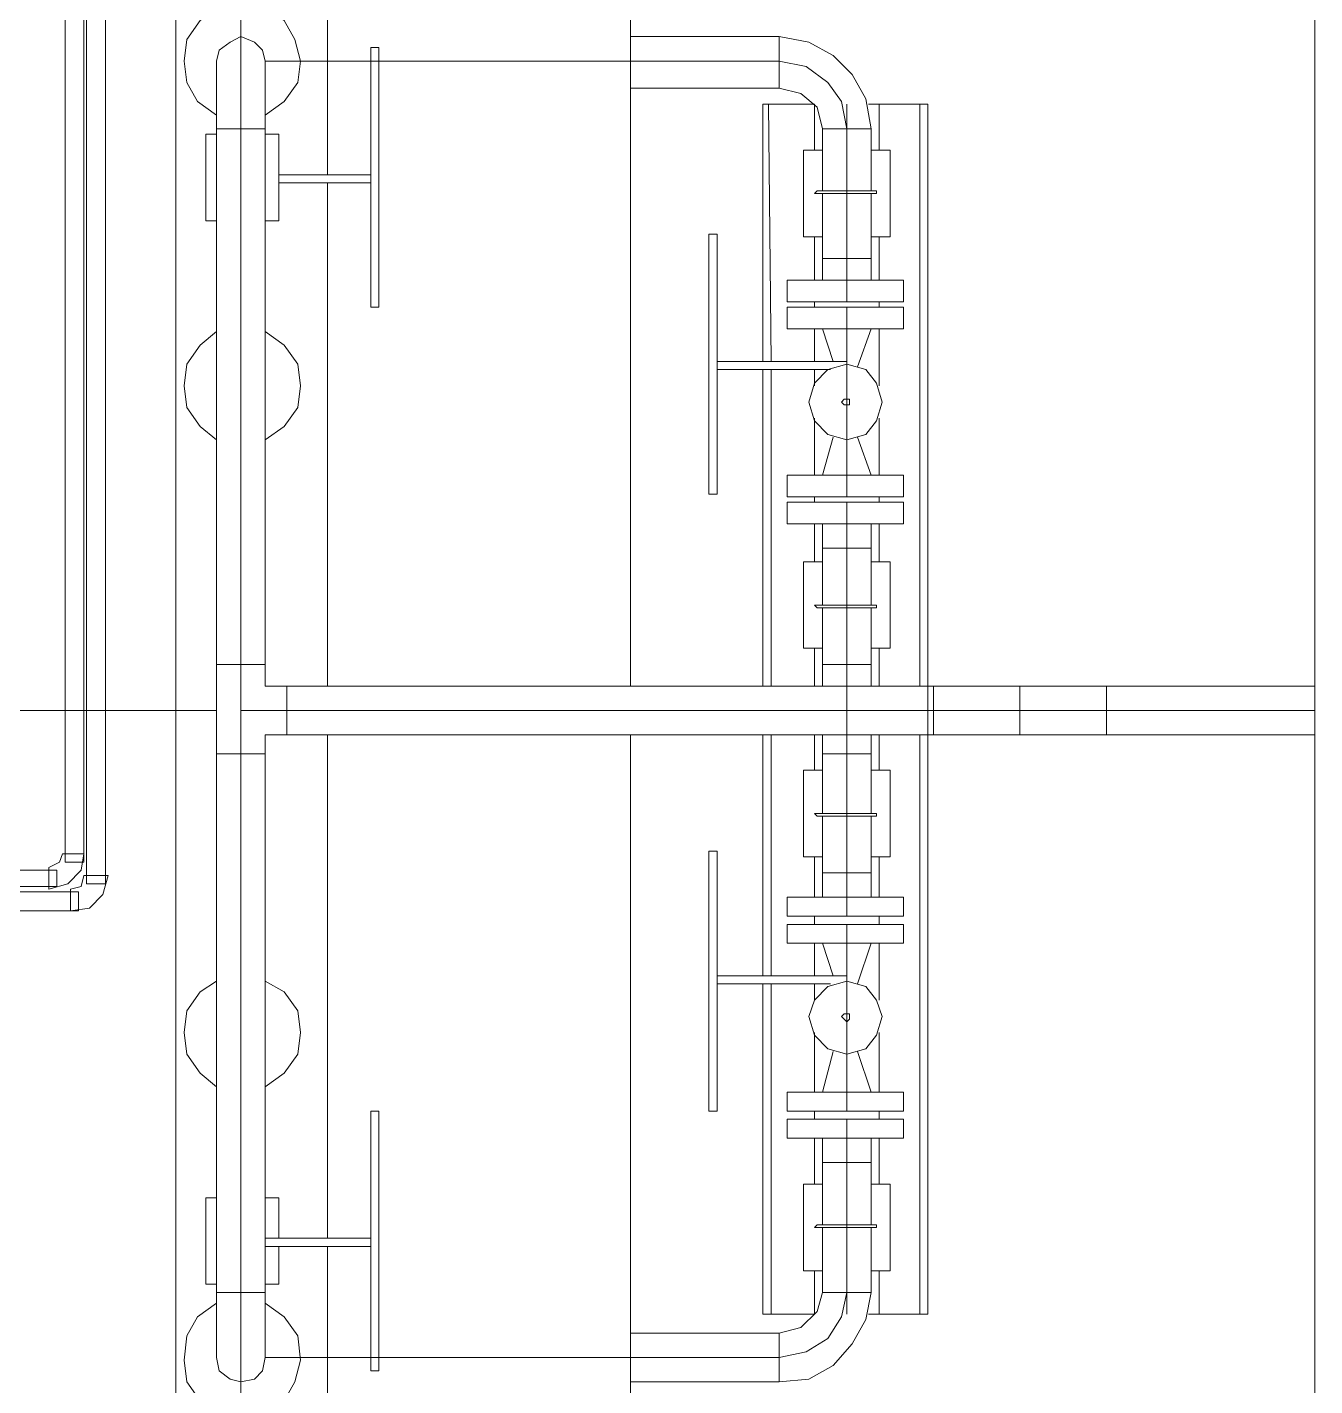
# Model space of a CAD drawing. Header units: inches. Extents: x -1128 to 651, y 96 to 845.
# Drawn here: x 133.98 to 155.55, y 783.93 to 806.67 of the extents above; entities that cross this region are included whole.
import ezdxf

# ---------------------------------------------------------------- set-up
doc = ezdxf.new("R2010")
doc.units = ezdxf.units.IN
doc.header["$MEASUREMENT"] = 0
doc.layers.add('Layer 1', color=7, linetype='Continuous')

msp = doc.modelspace()

# ---------------------------------------------------------------- linework, layer by layer
at = {"layer": 'Layer 1', "color": 0, "lineweight": 5}
for points in [[(75.43, 657.433), (155.545, 657.433), (155.545, 825.231), (75.43, 825.231), (75.43, 657.433)], [(144.081, 818.389), (144.081, 795.641)], [(144.081, 795.641), (144.081, 818.389)], [(139.005, 816.939), (139.005, 804.205)], [(139.005, 816.939), (139.005, 804.205)], [(134.61, 813.54), (134.61, 792.696)], [(134.972, 813.178), (134.972, 792.333)], [(135.29, 813.178), (135.29, 792.333)], [(137.963, 805.202), (138.28, 805.429), (138.507, 805.746), (138.552, 806.108), (138.462, 806.471), (138.28, 806.788), (137.963, 807.015), (137.555, 807.06), (137.193, 807.015), (136.876, 806.788), (136.649, 806.471), (136.604, 806.108), (136.649, 805.746), (136.83, 805.429), (137.148, 805.202)], [(137.555, 806.833), (137.555, 806.108)], [(137.963, 806.108), (137.918, 806.29), (137.782, 806.426), (137.555, 806.516), (137.374, 806.426), (137.193, 806.29), (137.148, 806.108)], [(137.963, 806.108), (137.918, 806.29), (137.782, 806.426), (137.555, 806.516), (137.374, 806.426), (137.193, 806.29), (137.148, 806.108), (137.148, 804.975)], [(146.573, 805.655), (146.573, 806.516), (144.081, 806.516)], [(146.573, 805.655), (146.573, 806.516)], [(148.114, 804.975), (148.023, 805.474), (147.796, 805.882), (147.479, 806.199), (147.071, 806.426), (146.573, 806.516)], [(139.866, 806.335), (139.73, 806.335)], [(139.73, 806.335), (139.73, 801.985)], [(139.866, 806.335), (139.866, 801.985)], [(137.555, 804.975), (137.555, 806.108)], [(137.963, 806.108), (137.963, 804.975)], [(137.963, 806.108), (138.326, 806.108)], [(146.573, 806.108), (138.326, 806.108)], [(146.573, 806.108), (146.573, 806.154)], [(146.573, 806.108), (146.573, 806.154)], [(147.706, 804.975), (147.615, 805.429), (147.389, 805.746), (147.026, 806.018), (146.573, 806.108)], [(144.081, 805.655), (146.573, 805.655)], [(147.298, 804.975), (147.207, 805.338), (146.935, 805.565), (146.573, 805.655)], [(146.301, 805.383), (146.301, 801.079)], [(146.301, 805.383), (146.392, 805.383)], [(146.392, 805.383), (147.162, 805.383)], [(146.392, 805.383), (146.437, 801.079)], [(147.162, 804.613), (147.162, 805.383)], [(147.706, 804.975), (147.706, 805.383)], [(148.068, 805.383), (148.929, 805.383)], [(148.068, 805.383), (148.249, 805.383)], [(148.249, 804.613), (148.249, 805.383)], [(148.929, 805.383), (148.929, 795.641)], [(148.929, 805.383), (149.065, 805.383)], [(149.065, 795.641), (149.065, 805.383)], [(136.966, 803.435), (136.966, 804.885)], [(137.148, 804.885), (136.966, 804.885)], [(137.148, 804.975), (137.963, 804.975)], [(137.148, 804.975), (137.963, 804.975), (137.963, 796.003)], [(137.148, 804.975), (137.148, 796.003)], [(137.555, 796.003), (137.555, 804.975)], [(138.19, 804.885), (137.963, 804.885)], [(138.19, 803.435), (138.19, 804.885)], [(147.298, 804.975), (148.114, 804.975)], [(147.298, 803.933), (147.298, 804.975)], [(147.298, 804.975), (148.114, 804.975)], [(147.706, 804.975), (147.706, 805.021)], [(147.706, 804.975), (147.706, 802.8)], [(148.114, 803.933), (148.114, 804.975)], [(147.298, 804.613), (146.981, 804.613), (146.981, 803.163)], [(148.431, 803.163), (148.431, 804.613), (148.114, 804.613)], [(139.73, 804.205), (138.19, 804.205)], [(139.73, 804.069), (138.19, 804.069)], [(139.005, 804.069), (139.005, 795.641)], [(139.005, 804.069), (139.005, 795.641)], [(147.207, 803.933), (147.162, 803.888), (147.207, 803.888)], [(148.159, 803.888), (148.204, 803.888), (148.204, 803.933), (147.207, 803.933)], [(148.159, 803.888), (147.207, 803.888)], [(147.298, 802.8), (147.298, 803.888)], [(148.114, 802.8), (148.114, 803.888)], [(137.148, 803.435), (136.966, 803.435)], [(138.19, 803.435), (137.963, 803.435)], [(145.395, 803.208), (145.395, 798.858)], [(145.395, 803.208), (145.531, 803.208)], [(145.531, 803.208), (145.531, 798.858)], [(147.298, 803.163), (146.981, 803.163)], [(147.162, 802.438), (147.162, 803.163)], [(148.431, 803.163), (148.114, 803.163)], [(148.249, 802.438), (148.249, 803.163)], [(148.114, 802.8), (147.298, 802.8)], [(147.298, 802.8), (147.298, 802.438)], [(147.298, 802.8), (148.114, 802.8)], [(147.706, 802.8), (147.706, 802.075), (148.657, 802.075)], [(148.114, 802.8), (148.114, 802.438)], [(148.657, 802.438), (146.709, 802.438)], [(146.709, 802.438), (146.709, 802.075)], [(148.657, 802.438), (148.657, 802.075)], [(139.866, 801.985), (139.73, 801.985)], [(146.709, 802.075), (147.706, 802.075)], [(146.709, 801.985), (148.657, 801.985)], [(146.709, 801.622), (146.709, 801.985)], [(147.162, 801.985), (147.162, 802.075)], [(147.706, 801.985), (147.706, 798.813)], [(148.249, 801.985), (148.249, 802.075)], [(148.657, 801.622), (148.657, 801.985)], [(137.148, 801.577), (136.876, 801.35), (136.649, 801.033), (136.604, 800.671), (136.649, 800.308), (136.876, 799.991), (137.148, 799.764)], [(138.552, 800.671), (138.507, 801.033), (138.28, 801.35), (137.963, 801.577)], [(146.709, 801.622), (148.657, 801.622)], [(147.162, 801.079), (147.162, 801.622)], [(148.114, 801.622), (147.298, 801.622)], [(147.479, 801.079), (147.298, 801.622)], [(147.887, 800.988), (148.114, 801.622)], [(148.249, 800.671), (148.249, 801.622)], [(145.531, 801.079), (147.706, 801.079)], [(148.295, 800.399), (148.204, 800.716), (148.023, 800.943), (147.706, 801.033), (147.389, 800.943), (147.162, 800.716), (147.071, 800.399), (147.162, 800.082), (147.389, 799.855), (147.706, 799.764), (148.023, 799.855), (148.204, 800.082), (148.295, 800.399)], [(147.706, 801.079), (147.706, 801.033)], [(145.531, 800.943), (147.434, 800.943)], [(146.301, 800.943), (146.301, 795.641)], [(146.437, 800.943), (146.437, 795.641)], [(147.162, 800.671), (147.162, 800.943)], [(137.963, 799.764), (138.28, 799.991), (138.507, 800.308), (138.552, 800.671)], [(147.751, 800.399), (147.751, 800.444), (147.706, 800.444), (147.66, 800.444), (147.615, 800.399), (147.66, 800.354), (147.751, 800.354), (147.751, 800.399)], [(147.162, 799.175), (147.162, 800.127)], [(148.249, 799.175), (148.249, 800.127)], [(147.479, 799.81), (147.298, 799.175)], [(147.887, 799.81), (148.114, 799.175)], [(148.657, 799.175), (146.709, 799.175)], [(146.709, 799.175), (146.709, 798.813)], [(148.114, 799.175), (147.298, 799.175)], [(148.657, 799.175), (148.657, 798.813)], [(145.395, 798.858), (145.531, 798.858)], [(148.657, 798.813), (146.709, 798.813)], [(147.706, 797.952), (147.706, 798.722), (146.709, 798.722)], [(146.709, 798.36), (146.709, 798.722)], [(147.162, 798.722), (147.162, 798.813)], [(148.657, 798.722), (147.706, 798.722)], [(148.249, 798.722), (148.249, 798.813)], [(148.657, 798.36), (148.657, 798.722)], [(146.709, 798.36), (148.657, 798.36)], [(147.162, 797.725), (147.162, 798.36)], [(147.298, 797.952), (147.298, 798.36)], [(148.114, 797.952), (148.114, 798.36)], [(148.249, 797.725), (148.249, 798.36)], [(147.298, 797.952), (148.114, 797.952)], [(147.298, 797), (147.298, 797.952)], [(147.298, 797.952), (148.114, 797.952)], [(147.706, 797.952), (147.706, 796.003)], [(148.114, 797), (148.114, 797.952)], [(147.298, 797.725), (146.981, 797.725)], [(146.981, 797.725), (146.981, 796.275)], [(148.431, 797.725), (148.114, 797.725)], [(148.431, 797.725), (148.431, 796.275)], [(147.207, 797), (147.162, 797), (147.207, 796.955)], [(148.159, 796.955), (148.204, 796.955), (148.204, 797), (147.207, 797)], [(148.159, 796.955), (147.207, 796.955)], [(148.114, 796.003), (147.298, 796.003), (147.298, 796.955)], [(148.114, 796.003), (148.114, 796.955)], [(147.298, 796.275), (146.981, 796.275)], [(147.162, 795.641), (147.162, 796.275)], [(148.431, 796.275), (148.114, 796.275)], [(148.249, 795.641), (148.249, 796.275)], [(137.148, 796.003), (137.963, 796.003)], [(137.148, 796.003), (137.148, 794.508)], [(137.963, 796.003), (137.148, 796.003)], [(137.555, 796.003), (137.555, 796.049)], [(137.555, 796.003), (137.555, 796.049)], [(137.555, 796.003), (137.555, 794.508)], [(137.963, 796.003), (137.963, 795.641)], [(148.114, 796.003), (147.298, 796.003)], [(147.298, 795.641), (147.298, 796.003)], [(147.706, 796.003), (147.706, 796.049)], [(147.706, 796.003), (147.706, 794.508)], [(148.114, 795.641), (148.114, 796.003)], [(137.963, 795.641), (138.326, 795.641)], [(138.326, 794.825), (138.326, 795.641), (155.545, 795.641)], [(138.326, 795.641), (138.326, 794.825)], [(149.065, 795.641), (149.065, 794.825)], [(149.156, 795.641), (149.156, 794.825)], [(150.606, 795.641), (150.606, 794.825)], [(152.056, 795.641), (152.056, 794.825)], [(138.326, 795.233), (138.326, 795.278)], [(137.148, 795.233), (136.468, 795.233)], [(136.468, 795.233), (137.148, 795.233)], [(136.468, 795.233), (137.148, 795.233)], [(136.468, 795.233), (137.148, 795.233)], [(138.326, 795.233), (137.555, 795.233)], [(155.545, 795.233), (138.326, 795.233)], [(137.963, 794.825), (138.326, 794.825)], [(137.963, 794.825), (137.963, 794.508)], [(138.326, 794.825), (155.545, 794.825)], [(139.005, 794.825), (139.005, 786.397)], [(139.005, 794.825), (139.005, 786.397)], [(144.081, 794.825), (144.081, 745.07)], [(144.081, 745.07), (144.081, 794.825)], [(146.301, 794.825), (146.301, 790.792)], [(146.437, 794.825), (146.437, 790.792)], [(147.162, 794.236), (147.162, 794.825)], [(148.114, 794.508), (147.298, 794.508), (147.298, 794.825)], [(148.114, 794.508), (148.114, 794.825)], [(148.249, 794.236), (148.249, 794.825)], [(148.929, 794.825), (148.929, 785.128)], [(149.065, 785.128), (149.065, 794.825)], [(137.148, 794.508), (137.963, 794.508)], [(137.963, 794.508), (137.148, 794.508)], [(137.148, 785.491), (137.963, 785.491), (137.963, 794.508)], [(137.148, 794.508), (137.148, 785.491)], [(137.555, 785.491), (137.555, 794.508)], [(147.298, 794.508), (148.114, 794.508), (148.114, 793.511)], [(147.298, 794.508), (147.298, 793.511)], [(147.706, 794.508), (147.706, 794.553)], [(147.706, 792.514), (147.706, 794.508)], [(147.298, 794.236), (146.981, 794.236), (146.981, 792.786)], [(148.431, 794.236), (148.431, 792.786), (148.114, 792.786)], [(148.431, 794.236), (148.114, 794.236)], [(147.207, 793.511), (147.162, 793.511), (147.207, 793.466)], [(148.159, 793.466), (148.204, 793.466), (148.204, 793.511), (147.207, 793.511)], [(148.159, 793.466), (147.207, 793.466)], [(147.298, 793.466), (147.298, 792.514)], [(148.114, 793.466), (148.114, 792.514)], [(134.338, 792.242), (134.655, 792.333), (134.882, 792.559), (134.927, 792.832)], [(134.338, 792.605), (134.519, 792.696), (134.565, 792.832)], [(145.395, 792.877), (145.395, 788.527)], [(145.395, 792.877), (145.531, 792.877)], [(145.531, 792.877), (145.531, 788.527)], [(147.298, 792.786), (146.981, 792.786)], [(147.162, 792.106), (147.162, 792.786)], [(148.249, 792.106), (148.249, 792.786)], [(104.068, 792.559), (134.474, 792.559)], [(134.746, 792.696), (134.927, 792.696), (134.61, 792.696), (134.746, 792.696)], [(134.701, 791.88), (135.018, 791.925), (135.244, 792.152), (135.335, 792.469)], [(134.701, 792.242), (134.882, 792.288), (134.927, 792.469)], [(135.108, 792.333), (135.29, 792.333), (134.972, 792.333), (135.108, 792.333)], [(148.114, 792.514), (147.298, 792.514)], [(148.114, 792.514), (147.298, 792.514)], [(147.298, 792.514), (147.298, 792.106)], [(147.706, 792.514), (147.706, 791.789), (148.657, 791.789)], [(148.114, 792.514), (148.114, 792.106)], [(104.068, 792.288), (134.474, 792.288)], [(148.657, 792.106), (146.709, 792.106)], [(146.709, 792.106), (146.709, 791.789)], [(148.657, 792.106), (148.657, 791.789)], [(125.728, 791.88), (134.836, 791.88)], [(146.709, 791.789), (147.706, 791.789)], [(146.709, 791.653), (148.657, 791.653)], [(146.709, 791.336), (146.709, 791.653)], [(147.162, 791.653), (147.162, 791.789)], [(147.706, 788.527), (147.706, 791.653)], [(148.249, 791.653), (148.249, 791.789)], [(148.657, 791.336), (148.657, 791.653)], [(146.709, 791.336), (148.657, 791.336)], [(147.162, 790.792), (147.162, 791.336)], [(147.298, 791.336), (148.114, 791.336)], [(147.479, 790.792), (147.298, 791.336)], [(147.887, 790.656), (148.114, 791.336)], [(148.249, 790.384), (148.249, 791.336)], [(145.531, 790.792), (147.706, 790.792)], [(147.706, 790.792), (147.706, 790.702)], [(137.148, 790.702), (136.876, 790.521), (136.649, 790.203), (136.604, 789.841), (136.649, 789.478), (136.876, 789.161), (137.148, 788.934)], [(138.552, 789.841), (138.507, 790.203), (138.28, 790.521), (137.963, 790.702)], [(145.531, 790.656), (147.434, 790.656)], [(146.301, 790.656), (146.301, 785.128)], [(146.437, 790.656), (146.437, 785.128)], [(148.295, 790.113), (148.204, 790.384), (148.023, 790.611), (147.706, 790.702), (147.389, 790.611), (147.162, 790.384), (147.071, 790.113), (147.162, 789.796), (147.389, 789.569), (147.706, 789.478), (148.023, 789.569), (148.204, 789.796), (148.295, 790.113)], [(147.162, 790.384), (147.162, 790.656)], [(147.751, 790.113), (147.751, 790.158), (147.706, 790.158), (147.66, 790.158), (147.615, 790.113), (147.66, 790.067), (147.706, 790.022), (147.751, 790.067), (147.751, 790.113)], [(137.963, 788.934), (138.28, 789.161), (138.507, 789.478), (138.552, 789.841)], [(147.162, 788.844), (147.162, 789.841)], [(148.249, 788.844), (148.249, 789.841)], [(147.479, 789.523), (147.298, 788.844)], [(147.887, 789.523), (148.114, 788.844)], [(148.657, 788.844), (146.709, 788.844)], [(146.709, 788.844), (146.709, 788.527)], [(147.298, 788.844), (148.114, 788.844)], [(148.657, 788.844), (148.657, 788.527)], [(139.866, 788.527), (139.73, 788.527)], [(139.73, 788.527), (139.73, 784.176)], [(139.866, 788.527), (139.866, 784.176)], [(145.395, 788.527), (145.531, 788.527)], [(148.657, 788.527), (146.709, 788.527)], [(147.162, 788.391), (147.162, 788.527)], [(148.249, 788.391), (148.249, 788.527)], [(147.706, 787.666), (147.706, 788.391), (146.709, 788.391)], [(146.709, 788.073), (146.709, 788.391)], [(148.657, 788.391), (147.706, 788.391)], [(148.657, 788.073), (148.657, 788.391)], [(146.709, 788.073), (148.657, 788.073)], [(147.162, 787.303), (147.162, 788.073)], [(147.298, 787.666), (147.298, 788.073)], [(148.114, 787.666), (148.114, 788.073)], [(148.249, 787.303), (148.249, 788.073)], [(147.298, 787.666), (148.114, 787.666)], [(147.298, 787.666), (148.114, 787.666), (148.114, 786.623)], [(147.298, 787.666), (147.298, 786.623)], [(147.706, 785.491), (147.706, 787.666)], [(147.298, 787.303), (146.981, 787.303)], [(146.981, 787.303), (146.981, 785.853)], [(148.431, 787.303), (148.114, 787.303)], [(148.431, 787.303), (148.431, 785.853)], [(136.966, 787.077), (136.966, 785.627)], [(136.966, 787.077), (137.148, 787.077)], [(137.963, 787.077), (138.19, 787.077)], [(138.19, 787.077), (138.19, 786.397)], [(147.207, 786.623), (147.162, 786.578), (147.207, 786.578)], [(147.207, 786.623), (148.159, 786.623)], [(148.159, 786.578), (148.204, 786.578), (148.204, 786.623), (148.159, 786.623)], [(139.73, 786.397), (137.963, 786.397)], [(148.159, 786.578), (147.207, 786.578)], [(147.298, 786.578), (147.298, 785.491)], [(148.114, 786.578), (148.114, 785.491)], [(139.73, 786.261), (137.963, 786.261)], [(138.19, 786.261), (138.19, 785.627)], [(139.005, 786.261), (139.005, 773.573)], [(139.005, 786.261), (139.005, 773.573)], [(147.298, 785.853), (146.981, 785.853)], [(147.162, 785.128), (147.162, 785.853)], [(148.431, 785.853), (148.114, 785.853)], [(148.249, 785.128), (148.249, 785.853)], [(136.966, 785.627), (137.148, 785.627)], [(137.963, 785.491), (137.148, 785.491), (137.148, 784.403)], [(137.555, 785.491), (137.555, 784.403)], [(137.963, 785.627), (138.19, 785.627)], [(137.963, 785.491), (137.963, 784.403)], [(146.573, 784.403), (147.026, 784.494), (147.389, 784.72), (147.615, 785.083), (147.706, 785.491)], [(146.573, 784.811), (146.573, 783.995), (147.071, 784.041), (147.479, 784.267), (147.796, 784.629), (148.023, 785.037), (148.114, 785.491)], [(146.573, 784.811), (146.935, 784.902), (147.207, 785.173), (147.298, 785.491)], [(148.114, 785.491), (147.298, 785.491)], [(148.114, 785.491), (147.298, 785.491)], [(147.706, 785.491), (147.706, 785.536)], [(147.706, 785.128), (147.706, 785.491)], [(137.148, 785.309), (136.83, 785.083), (136.649, 784.766), (136.604, 784.358), (136.649, 783.995), (136.876, 783.678), (137.193, 783.497), (137.555, 783.406), (137.963, 783.497), (138.28, 783.678), (138.462, 783.995), (138.552, 784.358), (138.507, 784.766), (138.28, 785.083), (137.963, 785.309)], [(146.437, 785.128), (146.301, 785.128)], [(147.162, 785.128), (146.437, 785.128)], [(149.065, 785.128), (148.068, 785.128)], [(148.249, 785.128), (148.068, 785.128)], [(146.573, 783.995), (146.573, 784.811), (144.081, 784.811)], [(137.148, 784.403), (137.193, 784.176), (137.374, 784.041), (137.555, 783.995), (137.782, 784.041), (137.918, 784.176), (137.963, 784.403)], [(137.148, 784.403), (137.193, 784.176), (137.374, 784.041), (137.555, 783.995), (137.782, 784.041), (137.918, 784.176), (137.963, 784.403)], [(137.555, 783.633), (137.555, 784.403)], [(138.326, 784.403), (137.963, 784.403)], [(146.573, 784.403), (138.326, 784.403)], [(146.573, 784.403), (146.573, 784.448)], [(139.866, 784.176), (139.73, 784.176)], [(144.081, 783.995), (146.573, 783.995)]]:
    msp.add_lwpolyline(points, dxfattribs=at)
for points, knots in [([(136.468, 816.939), (136.468, 816.939), (136.468, 795.233), (136.468, 795.233), (136.468, 795.233), (136.468, 816.939), (136.468, 816.939)], [0, 0, 0, 0, 1, 1, 1, 2, 2, 2, 2]), ([(134.927, 813.54), (134.927, 813.54), (134.61, 813.54), (134.61, 813.54), (134.61, 813.54), (134.927, 813.54), (134.927, 813.54), (134.927, 813.54), (134.927, 792.696), (134.927, 792.696)], [0, 0, 0, 0, 1, 1, 1, 2, 2, 2, 3, 3, 3, 3]), ([(136.468, 795.233), (136.468, 795.233), (90.927, 795.233), (90.927, 795.233), (90.927, 795.233), (136.468, 795.233), (136.468, 795.233)], [0, 0, 0, 0, 1, 1, 1, 2, 2, 2, 2]), ([(90.927, 795.233), (90.927, 795.233), (136.468, 795.233), (136.468, 795.233), (136.468, 795.233), (90.927, 795.233), (90.927, 795.233)], [0, 0, 0, 0, 1, 1, 1, 2, 2, 2, 2]), ([(136.468, 795.233), (136.468, 795.233), (136.468, 773.573), (136.468, 773.573), (136.468, 773.573), (136.468, 795.233), (136.468, 795.233)], [0, 0, 0, 0, 1, 1, 1, 2, 2, 2, 2]), ([(134.565, 792.832), (134.565, 792.832), (134.927, 792.832), (134.927, 792.832), (134.927, 792.832), (134.565, 792.832), (134.565, 792.832)], [0, 0, 0, 0, 1, 1, 1, 2, 2, 2, 2]), ([(134.338, 792.605), (134.338, 792.605), (134.338, 792.242), (134.338, 792.242), (134.338, 792.242), (134.338, 792.605), (134.338, 792.605)], [0, 0, 0, 0, 1, 1, 1, 2, 2, 2, 2]), ([(134.474, 792.559), (134.474, 792.559), (134.474, 792.288), (134.474, 792.288), (134.474, 792.288), (134.474, 792.559), (134.474, 792.559)], [0, 0, 0, 0, 1, 1, 1, 2, 2, 2, 2]), ([(134.474, 792.559), (134.474, 792.559), (134.474, 792.288), (134.474, 792.288), (134.474, 792.288), (134.474, 792.559), (134.474, 792.559)], [0, 0, 0, 0, 1, 1, 1, 2, 2, 2, 2]), ([(134.927, 792.696), (134.927, 792.696), (134.61, 792.696), (134.61, 792.696), (134.61, 792.696), (134.927, 792.696), (134.927, 792.696)], [0, 0, 0, 0, 1, 1, 1, 2, 2, 2, 2]), ([(134.927, 792.469), (134.927, 792.469), (135.335, 792.469), (135.335, 792.469), (135.335, 792.469), (134.927, 792.469), (134.927, 792.469)], [0, 0, 0, 0, 1, 1, 1, 2, 2, 2, 2]), ([(135.29, 792.333), (135.29, 792.333), (134.972, 792.333), (134.972, 792.333), (134.972, 792.333), (135.29, 792.333), (135.29, 792.333)], [0, 0, 0, 0, 1, 1, 1, 2, 2, 2, 2]), ([(125.728, 792.197), (125.728, 792.197), (125.728, 791.88), (125.728, 791.88), (125.728, 791.88), (125.728, 792.197), (125.728, 792.197), (125.728, 792.197), (134.836, 792.197), (134.836, 792.197)], [0, 0, 0, 0, 1, 1, 1, 2, 2, 2, 3, 3, 3, 3]), ([(134.701, 792.242), (134.701, 792.242), (134.701, 791.88), (134.701, 791.88), (134.701, 791.88), (134.701, 792.242), (134.701, 792.242)], [0, 0, 0, 0, 1, 1, 1, 2, 2, 2, 2]), ([(134.836, 792.197), (134.836, 792.197), (134.836, 791.88), (134.836, 791.88), (134.836, 791.88), (134.836, 792.197), (134.836, 792.197)], [0, 0, 0, 0, 1, 1, 1, 2, 2, 2, 2]), ([(134.836, 792.197), (134.836, 792.197), (134.836, 791.88), (134.836, 791.88), (134.836, 791.88), (134.836, 792.197), (134.836, 792.197)], [0, 0, 0, 0, 1, 1, 1, 2, 2, 2, 2])]:
    msp.add_open_spline(points, degree=3, knots=knots, dxfattribs=at)

doc.saveas('drawing.dxf')
